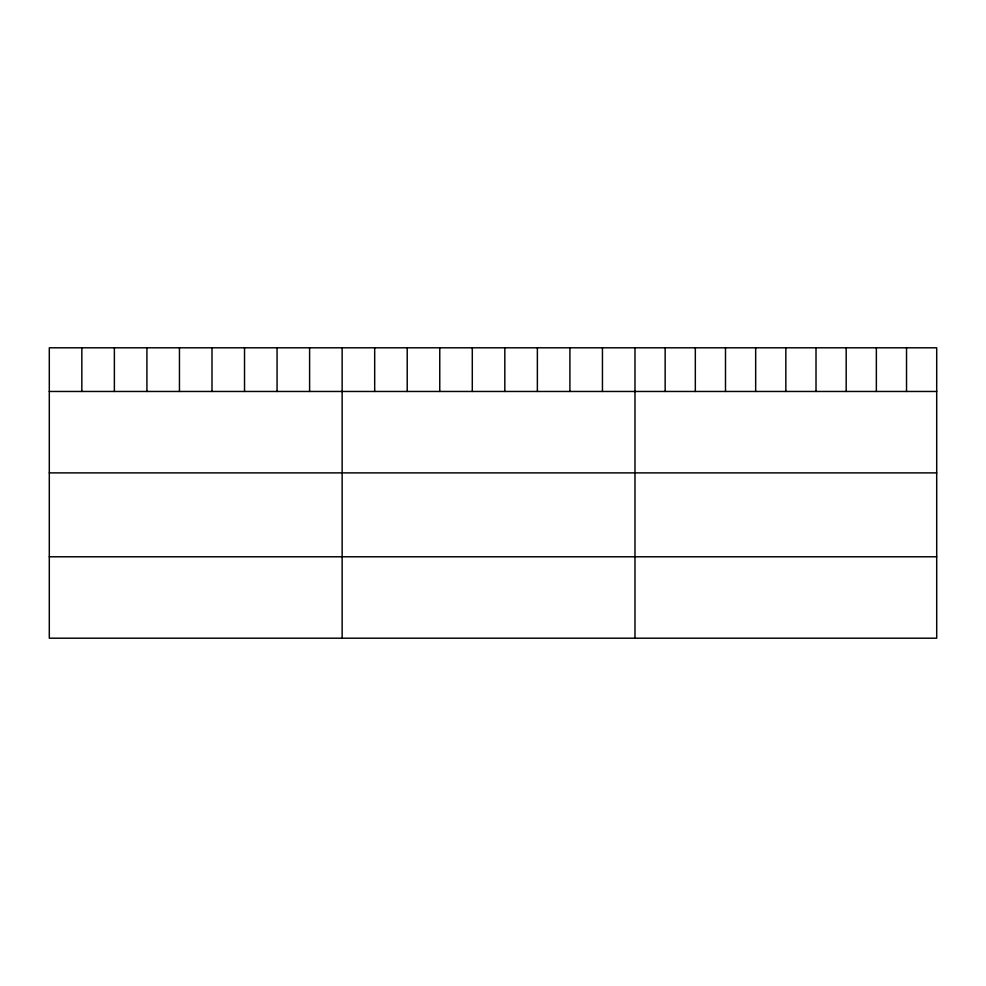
<?xml version="1.0" encoding="UTF-8"?>
<svg xmlns="http://www.w3.org/2000/svg" width="986" height="986" viewBox="0 0 986 986"><rect width="100%" height="100%" fill="white"/><g stroke="black" fill="none" stroke-linecap="round" stroke-linejoin="round"><path stroke-width="1.48" d="M936.7 391.467L936.7 638.201L49.3 638.201L49.3 347.799L936.7 347.799L936.7 391.467L49.3 391.467M49.3 472.886L936.7 472.886M49.3 556.782L936.7 556.782M906.528 347.799L906.528 391.467M876.357 347.799L876.357 391.467M846.185 347.799L846.185 391.467M816.014 347.799L816.014 391.467M785.842 347.799L785.842 391.467M755.67 347.799L755.67 391.467M725.499 347.799L725.499 391.467M695.327 347.799L695.327 391.467M665.156 347.799L665.156 391.467M634.984 347.799L634.984 638.201M602.446 347.799L602.446 391.467M569.908 347.799L569.908 391.467M537.37 347.799L537.37 391.467M504.832 347.799L504.832 391.467M472.294 347.799L472.294 391.467M439.756 347.799L439.756 391.467M407.218 347.799L407.218 391.467M374.68 347.799L374.68 391.467M342.142 347.799L342.142 638.201M309.604 347.799L309.604 391.467M277.066 347.799L277.066 391.467M244.528 347.799L244.528 391.467M211.99 347.799L211.99 391.467M179.452 347.799L179.452 391.467M146.914 347.799L146.914 391.467M114.376 347.799L114.376 391.467M81.838 347.799L81.838 391.467"/></g></svg>
